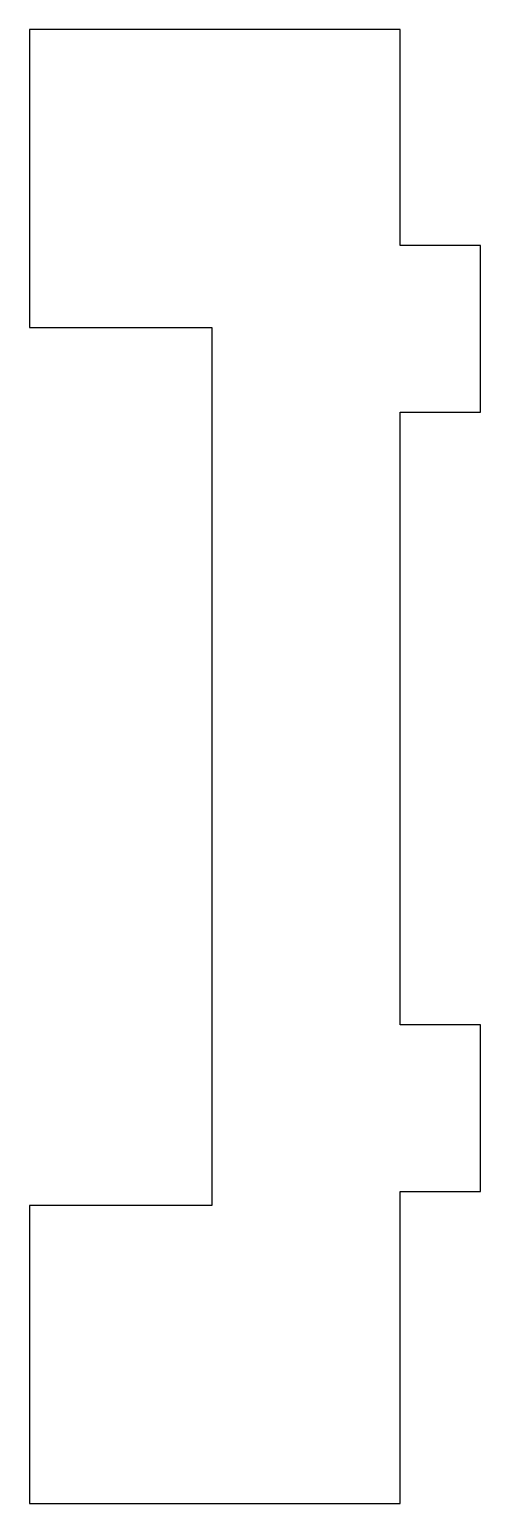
# Model space of a CAD drawing. Header units: millimetres. Extents: x -2.8 to 2.8, y -9.2 to 9.2.
import ezdxf

# ---------------------------------------------------------------- set-up
doc = ezdxf.new("R2010")
doc.units = ezdxf.units.MM
doc.layers.get('0').update_dxf_attribs({"linetype": 'CONTINUOUS'})

msp = doc.modelspace()

# ---------------------------------------------------------------- linework, layer by layer
for p, q in [((1.81, 9.177), (-2.81, 9.177)), ((-2.81, 9.177), (-2.81, 5.466)), ((1.81, 6.489), (1.81, 9.177)), ((2.81, 6.489), (1.81, 6.489)), ((2.81, 4.414), (2.81, 6.489)), ((-2.81, 5.466), (-0.537, 5.466)), ((-0.537, 5.466), (-0.537, -5.466)), ((1.81, -3.216), (1.81, 4.414)), ((1.81, 4.414), (2.81, 4.414)), ((2.81, -3.216), (1.81, -3.216)), ((2.81, -5.291), (2.81, -3.216)), ((1.81, -9.177), (1.81, -5.291)), ((1.81, -5.291), (2.81, -5.291)), ((-2.81, -5.466), (-2.81, -9.177)), ((-0.537, -5.466), (-2.81, -5.466)), ((-2.81, -9.177), (1.81, -9.177))]:
    msp.add_line(p, q)

doc.saveas('drawing.dxf')
